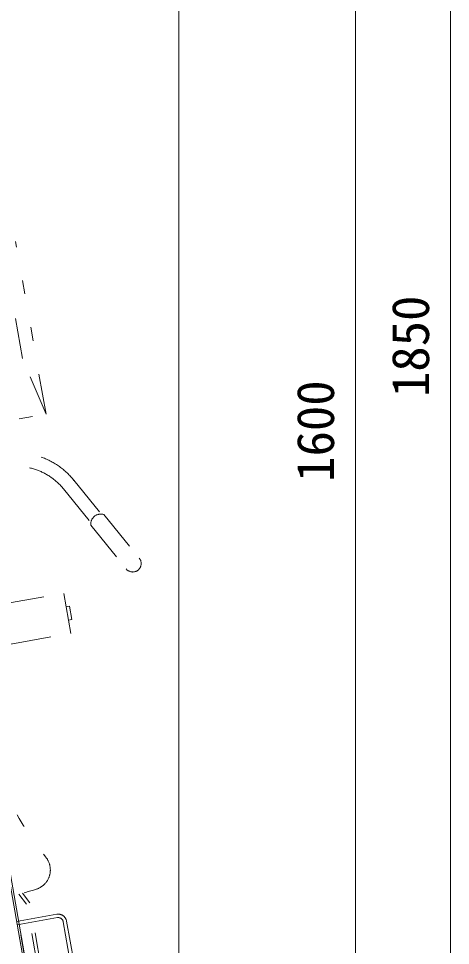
# Model space of a CAD drawing. Units: millimetres, scale not verified. Extents: x -5940 to 5940, y -4200 to 4200.
# Drawn here: x 378 to 1014, y 563 to 1930 of the extents above; entities that cross this region are included whole.
import ezdxf
from ezdxf.enums import TextEntityAlignment as Align

# ---------------------------------------------------------------- set-up
doc = ezdxf.new("R2010")
doc.units = ezdxf.units.MM
doc.header["$LTSCALE"] = 10
doc.linetypes.add('USER3', pattern=[25, 6, -5, 2, -5, 2, -5])
for name, color, linetype, lineweight in [('0-7_2-7RACK', 5, 'Continuous', 18), ('0-D_2ラック-63HATCH', 7, 'Continuous', 18), ('1-0_2ラック-Bラック前', 2, 'USER3', 18), ('1-1_2ラック-Cラック奥', 7, 'Continuous', 18), ('1-A_3-GLEVEL', 5, 'Continuous', 18)]:
    doc.layers.add(name, color=color, linetype=linetype, lineweight=lineweight)
doc.styles.add('ＭＳ ゴシック', font='')
doc.styles.get('ＭＳ ゴシック').set_extended_font_data('MS Gothic')

# ---------------------------------------------------------------- blocks, each defined once
blk = doc.blocks.new('CCL-RACK-BACK-TOP_17')
at = {"layer": '0-D_2ラック-63HATCH'}
for p, q in [((30.5, -1330.15), (30.5, 170.34)), ((27.5, 94.85), (27.5, -1355.15))]:
    blk.add_line(p, q, dxfattribs=at)
blk = doc.blocks.new('CCL-CYC-BACK-TOP_0')
at = {"layer": '1-0_2ラック-Bラック前'}
for p, q in [((180, 1323.71), (180, 1505.14)), ((200, 1236.94), (200, 1495.5)), ((-180, 1323.71), (180, 1323.71)), ((200, 1236.94), (180, 1323.71)), ((-200, 1236.94), (200, 1236.94)), ((206.11, 1123.97), (237.21, 1067.89)), ((223.6, 1133.67), (254.7, 1077.59)), ((258.35, 1076.16), (298.43, 1003.88)), ((236.48, 1064.04), (276.57, 991.76)), ((180, 912.12), (180, 972.12)), ((180, 952.12), (185, 952.12)), ((185, 932.12), (185, 952.12)), ((180, 932.12), (185, 932.12)), ((90, 912.12), (180, 912.12)), ((46.25, 530.24), (37.54, 546.74)), ((46.25, 426.57), (46.25, 530.24)), ((87.5, 507.82), (-87.5, 507.82)), ((87.5, 502.82), (-87.5, 502.82)), ((30, 426.57), (30, 502.82)), ((95, 495.32), (95, 190.32)), ((100, 495.32), (100, 190.32))]:
    blk.add_line(p, q, dxfattribs=at)
for points in [[(90, 912.12), (90, 972.12), (180, 972.12)], [(51.25, 426.57), (51.25, 531.48), (42.97, 547.17)]]:
    blk.add_lwpolyline(points, dxfattribs=at)
for centre, radius, start, end in [((127.4, 1080.32), 110, 29.0112, 90), ((127.4, 1080.32), 90, 29.0112, 90), ((251.2, 1063.28), 14.73, 60.98296, 177.03728), ((287.5, 997.82), 12.5, 209.01263, 29.01263), ((525.78, 832.04), 500, 187.23267, 208.49774), ((60, 579.17), 30, 277.33411, 28.49731), ((0, 1045.32), 500, 262.66566, 277.33434), ((87.5, 495.32), 12.5, 0, 90), ((87.5, 495.32), 7.5, 0, 90)]:
    blk.add_arc(centre, radius, start, end, dxfattribs=at)
blk = doc.blocks.new('D49')
at = {"layer": '1-A_3-GLEVEL'}
blk.add_line((6813.79, 6306.9), (6813.79, 4736.9), dxfattribs=at)
at = {"layer": '1-A_3-GLEVEL', "color": 7, "style": 'ＭＳ ゴシック'}
blk.add_text('1600', height=54.99, rotation=90, dxfattribs=at).set_placement((6798.79, 5446.9), align=Align.BOTTOM_LEFT)
blk = doc.blocks.new('D50')
at = {"layer": '1-A_3-GLEVEL'}
blk.add_line((6953.79, 4736.9), (6953.8, 6556.9), dxfattribs=at)
at = {"layer": '1-A_3-GLEVEL', "color": 7, "style": 'ＭＳ ゴシック'}
blk.add_text('1850', height=54.99, rotation=90, dxfattribs=at).set_placement((6938.79, 5571.9), align=Align.BOTTOM_LEFT)

msp = doc.modelspace()

# ---------------------------------------------------------------- linework, layer by layer
at = {"layer": '0-7_2-7RACK'}
msp.add_line((613.79, 2451.9), (613.79, 91.9), dxfattribs=at)

# ---------------------------------------------------------------- block references
at = {"layer": '1-0_2ラック-Bラック前', "rotation": 10}
msp.add_blockref('CCL-CYC-BACK-TOP_0', (435.88, 93.81), dxfattribs=at)
at = {"layer": '1-1_2ラック-Cラック奥', "rotation": 10}
msp.add_blockref('CCL-RACK-BACK-TOP_17', (163.79, 1636.9), dxfattribs=at)
at = {"layer": '1-A_3-GLEVEL'}
for name in ['D50', 'D49']:
    msp.add_blockref(name, (-5940, -4200), dxfattribs=at)

doc.saveas('drawing.dxf')
